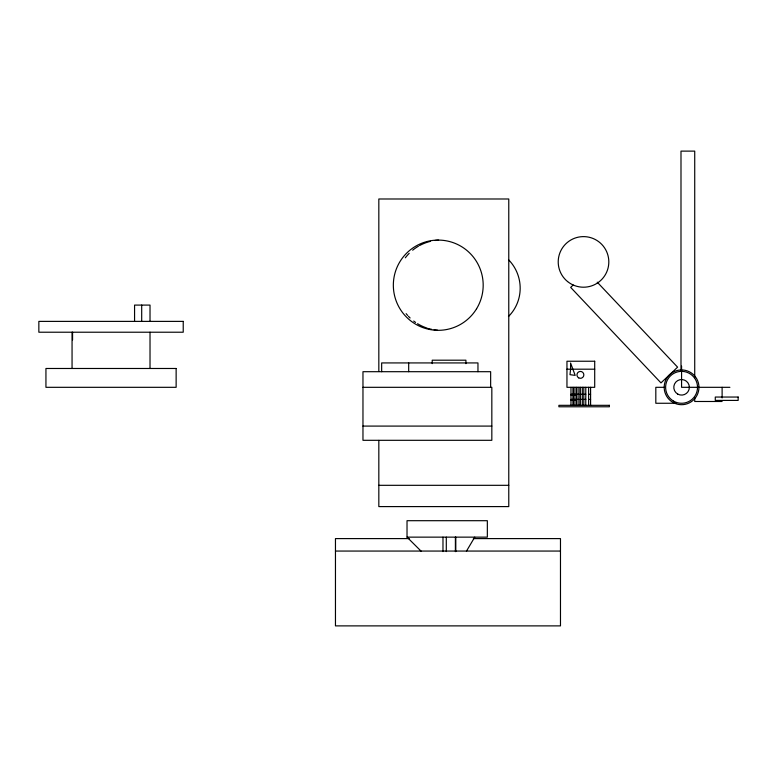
<?xml version="1.0" encoding="UTF-8"?>
<svg xmlns="http://www.w3.org/2000/svg" width="777" height="777" viewBox="0 0 777 777"><rect width="100%" height="100%" fill="white"/><g stroke="black" fill="none" stroke-linecap="round" stroke-linejoin="round"><path stroke-width="1.17" d="M466.443 551.184L474.737 537.14M573.183 285.013L570.668 287.393L660.974 382.896L677.602 367.162L597.241 282.177M566.957 369.192L594.706 369.192M362.966 387.315L491.831 387.315L491.831 440.306L362.966 440.306L362.966 371.697L490.646 371.697L490.646 387.315M664.209 387.315L655.817 387.315L655.817 403.263L676.194 403.263M729.894 387.315L681.575 387.315L681.575 366.084M570.969 394.279L572.931 394.279M574.057 394.279L576.019 394.279M576.942 394.279L578.904 394.279M580.341 394.279L582.303 394.279M583.818 394.279L585.78 394.279M588.626 394.279L590.588 394.279M570.969 395.075L572.931 395.075M574.057 395.075L576.019 395.075M570.969 399.407L572.931 399.407M574.057 399.407L576.019 399.407M576.942 399.407L578.904 399.407M580.341 399.407L582.303 399.407M583.818 399.407L585.78 399.407M588.626 399.407L590.588 399.407M570.969 400.194L572.931 400.194M574.057 400.194L576.019 400.194M722.115 401.486L694.725 401.486L694.725 397.941M362.966 426.087L491.831 426.087M378.826 485.314L508.77 485.314M407.022 537.14L487.344 537.14L487.344 520.697L407.022 520.697L407.022 537.14L421.192 551.252M409.256 538.597L335.46 538.597L335.46 625.883L560.479 625.883L560.479 538.597L473.378 538.597M335.46 551.058L560.479 551.058M722.115 387.315L722.115 397.941M694.725 377.622L694.725 151.117L680.992 151.117L680.992 370.668M590.588 387.315L590.588 405.322M588.626 387.315L588.626 405.322M585.78 387.315L585.78 405.322M583.818 387.315L583.818 405.322M582.303 387.315L582.303 405.322M580.341 387.315L580.341 405.322M578.904 387.315L578.904 405.322M576.942 387.315L576.942 405.322M576.019 387.315L576.019 405.322M574.057 387.315L574.057 405.322M572.931 387.315L572.931 405.322M570.969 387.315L570.969 405.322M477.962 371.697L477.962 362.927L381.662 362.927L381.662 371.697M465.918 363.646L465.918 360.198L432.216 360.198L432.216 363.617M455.798 537.14L455.798 551.583M455.39 537.14L455.39 551.583M446.299 537.14L446.299 551.583M442.977 537.14L442.977 551.583M408.683 362.927L408.683 371.697M378.826 371.27L378.826 198.99L508.77 198.99L508.77 506.594L378.826 506.594L378.826 440.423M150.019 321.387L150.019 305.089L134.567 305.089L134.567 321.387M150.019 332.216L150.019 368.152M141.696 305.089L141.696 321.387M72.562 332.216L72.562 339.889M72.057 332.216L72.057 368.152M437.538 330.186A45.115 44.92 -90 0 1 434.022 329.778M431.701 329.351A45.115 44.92 -90 0 1 428.292 328.486M427.175 328.137A45.115 44.92 -90 0 1 417.57 323.708M415.608 322.426A45.115 44.92 -90 0 1 413.704 321.037M410.11 317.968A45.115 44.92 -90 0 1 408.449 316.307M407.663 315.443A45.115 44.92 -90 0 1 406.128 313.655M405.322 257.799A45.115 44.92 -90 0 1 409.197 253.341M412.674 250.194A45.115 44.92 -90 0 1 418.492 246.163M419.512 245.59A45.115 44.92 -90 0 1 430.448 241.356M435.062 240.491A45.115 44.92 -90 0 1 438.597 240.161M508.653 259.839A40.181 39.569 66.4 0 1 508.469 316.511M570.59 369.192L569.978 374.669L575.174 375.378L570.59 363.024L570.59 369.192M183.226 321.387L38.85 321.387L38.85 332.216L183.226 332.216L183.226 321.387M594.706 361.237L566.957 361.237L566.957 387.315L594.706 387.315L594.706 361.237M176.136 368.483L45.94 368.483L45.94 387.315L176.136 387.315L176.136 368.483M738.15 397.047L715.277 397.047L715.277 400.408L738.15 400.408L738.15 397.047M609.382 405.322L558.896 405.322L558.896 406.779L609.382 406.779L609.382 405.322M476.592 308.731A45.115 44.92 -90 0 0 439.384 240.103A45.115 44.92 -90 0 0 398.815 306.789A45.115 44.92 -90 0 0 476.592 308.731M672.882 402.369A17.376 17.376 0 0 0 698.95 387.315A17.376 17.376 0 0 0 672.882 372.27A17.376 17.376 0 0 0 672.882 402.369M677.69 394.056A7.78 7.78 0 0 0 689.354 387.315A7.78 7.78 0 0 0 677.69 380.584A7.78 7.78 0 0 0 677.69 394.056M673.591 401.136A15.958 15.958 0 0 0 697.532 387.315A15.958 15.958 0 0 0 673.591 373.494A15.958 15.958 0 0 0 673.591 401.136M567.56 281.546A25.301 25.301 0 0 0 608.498 265.919A25.301 25.301 0 0 0 574.494 238.277A25.301 25.301 0 0 0 567.56 281.546M578.68 377.855A3.448 3.448 0 0 0 583.848 374.864A3.448 3.448 0 0 0 578.68 371.882A3.448 3.448 0 0 0 578.68 377.855"/></g></svg>
